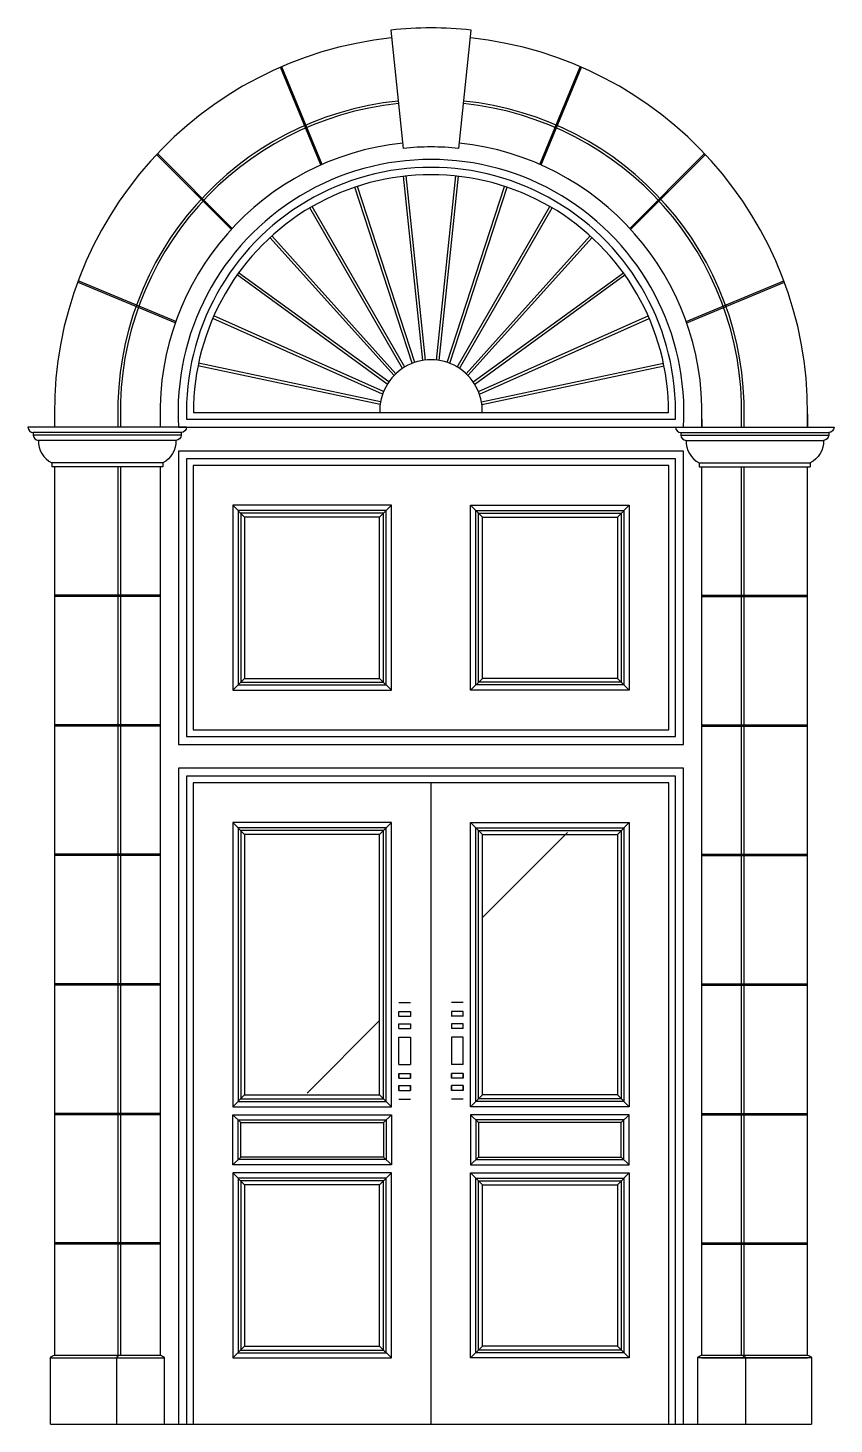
# Model space of a CAD drawing. Header units: metres. Extents: x -8809 to -6369, y 15 to 4239.
import ezdxf

# ---------------------------------------------------------------- set-up
doc = ezdxf.new("R2010")
doc.units = ezdxf.units.M
for name, color, linetype in [('2', 2, 'Continuous'), ('3', 3, 'Continuous'), ('7', 7, 'Continuous'), ('BH', 3, 'Continuous')]:
    doc.layers.add(name, color=color, linetype=linetype)

msp = doc.modelspace()

# ---------------------------------------------------------------- hatches: boundary and pattern name
at = {"layer": '3'}
h = msp.add_hatch(dxfattribs=at)
h.set_pattern_fill('ANSI31', scale=500)
h.paths.add_polyline_path([(-7744.68, 1804.48), (-8152.68, 1804.48), (-8152.68, 1016.48), (-7744.68, 1016.48)])
h.paths.add_polyline_path([(-7744.68, 744.48), (-8152.68, 744.48), (-8152.68, 256.48), (-7744.68, 256.48)])
h = msp.add_hatch(dxfattribs=at)
h.set_pattern_fill('ANSI31', scale=500)
h.paths.add_polyline_path([(-7432.68, 1804.48), (-7024.68, 1804.48), (-7024.68, 1016.48), (-7432.68, 1016.48)])
h.paths.add_polyline_path([(-7432.68, 744.48), (-7024.68, 744.48), (-7024.68, 256.48), (-7432.68, 256.48)])
at = {"layer": 'BH'}
h = msp.add_hatch(dxfattribs=at)
h.set_pattern_fill('ANSI31', scale=500)
h.paths.add_polyline_path([(-7744.68, 2764.98), (-8152.68, 2764.98), (-8152.68, 2276.98), (-7744.68, 2276.98)])
h.paths.add_polyline_path([(-7024.68, 2764.98), (-7432.68, 2764.98), (-7432.68, 2276.98), (-7024.68, 2276.98)])

# ---------------------------------------------------------------- linework, layer by layer
at = {"layer": '2'}
msp.add_line((-8740.68, 15.03), (-6436.68, 15.03), dxfattribs=at)
at = {"layer": '3'}
for p, q in [((-7921.67, 3824.5), (-8044.14, 4120.17)), ((-7917.97, 3826.03), (-8040.44, 4121.7)), ((-7259.38, 3826.03), (-7136.91, 4121.7)), ((-7255.68, 3824.5), (-7133.21, 4120.17)), ((-8192.97, 3629.67), (-8419.31, 3856.01)), ((-8190.14, 3632.5), (-8416.48, 3858.84)), ((-6987.21, 3632.5), (-6760.87, 3858.84)), ((-6984.38, 3629.67), (-6758.04, 3856.01)), ((-7638.04, 3226.97), (-7811.16, 3759.76)), ((-7613.35, 3233.3), (-7671.89, 3790.25)), ((-7605.4, 3234.13), (-7663.94, 3791.09)), ((-7571.95, 3234.13), (-7513.42, 3791.09)), ((-7564.02, 3233.06), (-7505.46, 3790.25)), ((-7539.31, 3226.97), (-7366.2, 3759.76)), ((-7645.65, 3224.5), (-7818.76, 3757.28)), ((-7531.7, 3224.5), (-7358.59, 3757.28)), ((-7675.27, 3209.03), (-7955.55, 3694.47)), ((-7668.35, 3213.03), (-7948.62, 3698.47)), ((-7509.01, 3213.03), (-7228.73, 3698.47)), ((-7502.24, 3208.74), (-7221.8, 3694.47)), ((-7700.59, 3187.37), (-8076.25, 3604.58)), ((-7694.89, 3193), (-8070.3, 3609.94)), ((-7482.46, 3193), (-7107.05, 3609.94)), ((-7476.76, 3187.37), (-7101.1, 3604.58)), ((-8362.56, 3347.26), (-8658.32, 3469.77)), ((-8361.03, 3350.95), (-8656.79, 3473.46)), ((-7720.85, 3161.18), (-8175.59, 3491.56)), ((-7716.48, 3167.89), (-8170.88, 3498.03)), ((-7460.87, 3167.89), (-7006.47, 3498.03)), ((-7456.5, 3161.18), (-7001.76, 3491.56)), ((-6816.32, 3350.95), (-6520.56, 3473.46)), ((-6814.79, 3347.26), (-6519.03, 3469.77)), ((-7735.05, 3131.45), (-8249.22, 3360.37)), ((-7732.19, 3138.93), (-8245.97, 3367.68)), ((-7445.16, 3138.93), (-6931.38, 3367.68)), ((-7442.3, 3131.45), (-6928.18, 3360.35)), ((-7742.62, 3099.58), (-8293.95, 3216.77)), ((-7741.4, 3107.5), (-8292.28, 3224.59)), ((-7435.95, 3107.5), (-6885.07, 3224.59)), ((-7434.73, 3099.58), (-6883.4, 3216.77)), ((-8307.83, 3075.03), (-6869.53, 3075.03)), ((-8344.68, 3015.03), (-8792.68, 3015.03)), ((-8344.68, 3007.03), (-8792.68, 3007.03)), ((-6832.68, 3015.03), (-6384.68, 3015.03)), ((-6832.68, 3007.03), (-6384.68, 3007.03)), ((-8360.68, 2991.03), (-8776.68, 2991.03)), ((-6816.68, 2991.03), (-6400.68, 2991.03)), ((-8400.68, 2923.03), (-8736.68, 2923.03)), ((-6776.68, 2923.03), (-6440.68, 2923.03)), ((-8152.68, 2759.21), (-8188.68, 2795.21)), ((-7744.68, 2759.21), (-7708.68, 2795.21)), ((-7432.68, 2759.21), (-7468.68, 2795.21)), ((-7024.68, 2759.21), (-6988.68, 2795.21)), ((-8408.68, 2523.03), (-8728.68, 2523.03)), ((-8408.68, 2519.03), (-8728.68, 2519.03)), ((-6768.68, 2523.03), (-6448.68, 2523.03)), ((-6768.68, 2519.03), (-6448.68, 2519.03)), ((-8152.68, 2271.21), (-8188.68, 2235.21)), ((-7744.68, 2271.21), (-7708.68, 2235.21)), ((-7432.68, 2271.21), (-7468.68, 2235.21)), ((-7024.68, 2271.21), (-6988.68, 2235.21)), ((-8408.68, 2131.03), (-8728.68, 2131.03)), ((-8408.68, 2127.03), (-8728.68, 2127.03)), ((-6768.68, 2131.03), (-6448.68, 2131.03)), ((-6768.68, 2127.03), (-6448.68, 2127.03)), ((-8152.68, 1798.89), (-8188.68, 1835.03)), ((-7744.68, 1798.89), (-7708.68, 1835.03)), ((-7432.68, 1798.89), (-7468.68, 1835.03)), ((-7024.68, 1798.89), (-6988.68, 1835.03)), ((-8408.68, 1739.03), (-8728.68, 1739.03)), ((-8408.68, 1735.03), (-8728.68, 1735.03)), ((-6768.68, 1739.03), (-6448.68, 1739.03)), ((-6768.68, 1735.03), (-6448.68, 1735.03)), ((-8408.68, 1347.03), (-8728.68, 1347.03)), ((-8408.68, 1343.03), (-8728.68, 1343.03)), ((-6768.68, 1347.03), (-6448.68, 1347.03)), ((-6768.68, 1343.03), (-6448.68, 1343.03)), ((-8152.68, 1011.03), (-8188.68, 975.03)), ((-7744.68, 1011.03), (-7708.68, 975.03)), ((-7432.68, 1011.03), (-7468.68, 975.03)), ((-7024.68, 1011.03), (-6988.68, 975.03)), ((-8408.68, 955.03), (-8728.68, 955.03)), ((-8408.68, 951.03), (-8728.68, 951.03)), ((-8164.68, 927.03), (-8188.68, 951.03)), ((-7732.68, 927.03), (-7708.68, 951.03)), ((-7444.68, 927.03), (-7468.68, 951.03)), ((-7012.68, 927.03), (-6988.68, 951.03)), ((-6768.68, 955.03), (-6448.68, 955.03)), ((-6768.68, 951.03), (-6448.68, 951.03)), ((-8164.68, 823.03), (-8188.68, 799.03)), ((-7732.68, 823.03), (-7708.68, 799.03)), ((-7444.68, 823.03), (-7468.68, 799.03)), ((-7012.68, 823.03), (-6988.68, 799.03)), ((-8152.68, 739.03), (-8188.68, 775.03)), ((-7744.68, 739.03), (-7708.68, 775.03)), ((-7432.68, 739.03), (-7468.68, 775.03)), ((-7024.68, 739.03), (-6988.68, 775.03)), ((-8408.68, 563.03), (-8728.68, 563.03)), ((-8408.68, 559.03), (-8728.68, 559.03)), ((-6768.68, 563.03), (-6448.68, 563.03)), ((-6768.68, 559.03), (-6448.68, 559.03)), ((-8152.68, 251.03), (-8188.68, 215.03)), ((-7744.68, 251.03), (-7708.68, 215.03)), ((-7432.68, 251.03), (-7468.68, 215.03)), ((-7024.68, 251.03), (-6988.68, 215.03))]:
    msp.add_line(p, q, dxfattribs=at)
for points in [[(-7687.77, 4017.84, 0.39), (-8536.68, 3061.07), (-8536.68, 3031.03)], [(-6640.68, 3031.03), (-6640.68, 3061.07, 0.39), (-7489.58, 4017.84, 0.39)]]:
    msp.add_lwpolyline(points, format="xyb", dxfattribs=at)
msp.add_lwpolyline([(-8328.68, 3055.03), (-6848.68, 3055.03, 1.03)], format="xyb", close=True, dxfattribs=at)
for points in [[(-8328.68, 2095.03), (-6848.68, 2095.03), (-6848.68, 2935.03), (-8328.68, 2935.03)], [(-8188.68, 2235.21), (-7708.68, 2235.21), (-7708.68, 2795.21), (-8188.68, 2795.21)], [(-6988.68, 2235.21), (-7468.68, 2235.21), (-7468.68, 2795.21), (-6988.68, 2795.21)], [(-8172.68, 2251.21), (-7724.68, 2251.21), (-7724.68, 2779.21), (-8172.68, 2779.21)], [(-8164.68, 2259.21), (-7732.68, 2259.21), (-7732.68, 2771.21), (-8164.68, 2771.21)], [(-8152.68, 2271.21), (-7744.68, 2271.21), (-7744.68, 2759.21), (-8152.68, 2759.21)], [(-7004.68, 2251.21), (-7452.68, 2251.21), (-7452.68, 2779.21), (-7004.68, 2779.21)], [(-7012.68, 2259.21), (-7444.68, 2259.21), (-7444.68, 2771.21), (-7012.68, 2771.21)], [(-7024.68, 2271.21), (-7432.68, 2271.21), (-7432.68, 2759.21), (-7024.68, 2759.21)], [(-7708.68, 975.03), (-7708.68, 1835.03), (-8188.68, 1835.03), (-8188.68, 975.03)], [(-7724.68, 991.03), (-7724.68, 1819.03), (-8172.68, 1819.03), (-8172.68, 991.03)], [(-7468.68, 975.03), (-7468.68, 1835.03), (-6988.68, 1835.03), (-6988.68, 975.03)], [(-7452.68, 991.03), (-7452.68, 1819.03), (-7004.68, 1819.03), (-7004.68, 991.03)], [(-7732.68, 999.03), (-7732.68, 1811.03), (-8164.68, 1811.03), (-8164.68, 999.03)], [(-7744.68, 1011.03), (-7744.68, 1799.03), (-8152.68, 1799.03), (-8152.68, 1011.03)], [(-7444.68, 999.03), (-7444.68, 1811.03), (-7012.68, 1811.03), (-7012.68, 999.03)], [(-7432.68, 1011.03), (-7432.68, 1799.03), (-7024.68, 1799.03), (-7024.68, 1011.03)], [(-8188.68, 951.03), (-7708.68, 951.03), (-7708.68, 799.03), (-8188.68, 799.03)], [(-8172.68, 935.03), (-7724.68, 935.03), (-7724.68, 815.03), (-8172.68, 815.03)], [(-6988.68, 951.03), (-7468.68, 951.03), (-7468.68, 799.03), (-6988.68, 799.03)], [(-7004.68, 935.03), (-7452.68, 935.03), (-7452.68, 815.03), (-7004.68, 815.03)], [(-8164.68, 927.03), (-7732.68, 927.03), (-7732.68, 823.03), (-8164.68, 823.03)], [(-7012.68, 927.03), (-7444.68, 927.03), (-7444.68, 823.03), (-7012.68, 823.03)], [(-8188.68, 215.03), (-7708.68, 215.03), (-7708.68, 775.03), (-8188.68, 775.03)], [(-6988.68, 215.03), (-7468.68, 215.03), (-7468.68, 775.03), (-6988.68, 775.03)], [(-8172.68, 231.03), (-7724.68, 231.03), (-7724.68, 759.03), (-8172.68, 759.03)], [(-8164.68, 239.03), (-7732.68, 239.03), (-7732.68, 751.03), (-8164.68, 751.03)], [(-8152.68, 251.03), (-7744.68, 251.03), (-7744.68, 739.03), (-8152.68, 739.03)], [(-7004.68, 231.03), (-7452.68, 231.03), (-7452.68, 759.03), (-7004.68, 759.03)], [(-7012.68, 239.03), (-7444.68, 239.03), (-7444.68, 751.03), (-7012.68, 751.03)], [(-7024.68, 251.03), (-7432.68, 251.03), (-7432.68, 739.03), (-7024.68, 739.03)]]:
    msp.add_lwpolyline(points, close=True, dxfattribs=at)
for points in [[(-8536.68, 2911.03), (-8536.68, 223.03)], [(-6640.68, 223.03), (-6640.68, 2911.03)], [(-6848.68, 15.03), (-6848.68, 1975.03), (-8328.68, 1975.03), (-8328.68, 15.03)]]:
    msp.add_lwpolyline(points, dxfattribs=at)
msp.add_arc((-7588.68, 3075.88), 719.15, 359.93, 180.07, dxfattribs=at)
at = {"layer": '7'}
for p, q in [((-7710.35, 4232.66), (-7672.72, 3874.63)), ((-7504.63, 3874.63), (-7467, 4232.66)), ((-8728.68, 3070.47), (-8728.68, 3031.03)), ((-8408.68, 3055.03), (-8408.68, 3031.03)), ((-6768.68, 3055.03), (-6768.68, 3031.03)), ((-6768.68, 3031.03), (-6768.68, 3055.03)), ((-6448.68, 3070.47), (-6448.68, 3031.03)), ((-6448.68, 3031.03), (-6448.68, 3070.47)), ((-8328.68, 3031.03), (-8808.68, 3031.03)), ((-6848.68, 3031.03), (-6368.68, 3031.03)), ((-8736.68, 2923.03), (-8736.68, 2911.03)), ((-8400.68, 2923.03), (-8400.68, 2911.03)), ((-8400.68, 2923.03), (-8400.68, 2911.03)), ((-6776.68, 2923.03), (-6776.68, 2911.03)), ((-6776.68, 2923.03), (-6776.68, 2911.03)), ((-6440.68, 2923.03), (-6440.68, 2911.03)), ((-8400.68, 2911.03), (-8736.68, 2911.03)), ((-8728.68, 2911.03), (-8728.68, 223.03)), ((-8408.68, 2911.03), (-8408.68, 223.03)), ((-6776.68, 2911.03), (-6440.68, 2911.03)), ((-6768.68, 223.03), (-6768.68, 2911.03)), ((-6448.68, 223.03), (-6448.68, 2911.03)), ((-8308.68, 1955.03), (-8308.68, 15.03)), ((-6868.68, 1955.03), (-8308.68, 1955.03)), ((-7588.68, 15.03), (-7588.68, 1955.03)), ((-6868.68, 15.03), (-6868.68, 1955.03)), ((-7685.9, 1290.22), (-7650.8, 1290.22)), ((-7650.83, 1290.22), (-7650.8, 1290.22)), ((-7526.52, 1290.22), (-7526.55, 1290.22)), ((-7491.46, 1290.22), (-7526.55, 1290.22)), ((-7686.11, 1248.74), (-7650.58, 1248.74)), ((-7685.9, 1263.66), (-7650.8, 1263.66)), ((-7685.87, 1248.56), (-7685.87, 1263.66)), ((-7685.87, 1212.19), (-7685.87, 1226.27)), ((-7685.87, 1226.27), (-7650.83, 1226.27)), ((-7650.83, 1263.66), (-7650.8, 1263.66)), ((-7650.83, 1263.66), (-7650.83, 1248.56)), ((-7650.83, 1226.27), (-7650.83, 1212.19)), ((-7491.24, 1248.74), (-7526.77, 1248.74)), ((-7526.52, 1263.66), (-7526.55, 1263.66)), ((-7491.46, 1263.66), (-7526.55, 1263.66)), ((-7526.52, 1263.66), (-7526.52, 1248.56)), ((-7526.52, 1226.27), (-7526.52, 1212.19)), ((-7491.49, 1226.27), (-7526.52, 1226.27)), ((-7491.49, 1248.56), (-7491.49, 1263.66)), ((-7491.49, 1212.19), (-7491.49, 1226.27)), ((-7685.9, 1212.19), (-7650.8, 1212.19)), ((-7685.9, 1185.63), (-7650.8, 1185.63)), ((-7685.87, 1102.47), (-7685.87, 1185.63)), ((-7650.83, 1212.19), (-7650.8, 1212.19)), ((-7650.83, 1185.63), (-7650.83, 1102.47)), ((-7650.83, 1185.63), (-7650.8, 1185.63)), ((-7526.52, 1212.19), (-7526.55, 1212.19)), ((-7491.46, 1212.19), (-7526.55, 1212.19)), ((-7526.52, 1185.63), (-7526.55, 1185.63)), ((-7491.46, 1185.63), (-7526.55, 1185.63)), ((-7526.52, 1185.63), (-7526.52, 1102.47)), ((-7491.49, 1102.47), (-7491.49, 1185.63)), ((-7685.9, 1102.47), (-7650.8, 1102.47)), ((-7650.83, 1102.47), (-7650.8, 1102.47)), ((-7526.52, 1102.47), (-7526.55, 1102.47)), ((-7491.46, 1102.47), (-7526.55, 1102.47)), ((-7685.9, 1075.91), (-7650.8, 1075.91)), ((-7685.87, 1075.91), (-7685.87, 1061.83)), ((-7685.87, 1061.83), (-7685.87, 1075.91)), ((-7685.87, 1061.83), (-7650.83, 1061.83)), ((-7650.83, 1075.91), (-7650.8, 1075.91)), ((-7650.83, 1061.83), (-7650.83, 1075.91)), ((-7650.83, 1075.91), (-7650.83, 1061.83)), ((-7526.52, 1075.91), (-7526.55, 1075.91)), ((-7491.46, 1075.91), (-7526.55, 1075.91)), ((-7526.52, 1061.83), (-7526.52, 1075.91)), ((-7526.52, 1075.91), (-7526.52, 1061.83)), ((-7491.49, 1061.83), (-7526.52, 1061.83)), ((-7491.49, 1075.91), (-7491.49, 1061.83)), ((-7491.49, 1061.83), (-7491.49, 1075.91)), ((-7686.11, 1039.36), (-7650.58, 1039.36)), ((-7685.9, 1024.44), (-7650.8, 1024.44)), ((-7685.87, 1039.54), (-7685.87, 1024.44)), ((-7685.87, 1024.44), (-7685.87, 1039.54)), ((-7650.83, 1024.44), (-7650.83, 1039.54)), ((-7650.83, 1039.54), (-7650.83, 1024.44)), ((-7650.83, 1024.44), (-7650.8, 1024.44)), ((-7491.24, 1039.36), (-7526.77, 1039.36)), ((-7526.52, 1024.44), (-7526.55, 1024.44)), ((-7491.46, 1024.44), (-7526.55, 1024.44)), ((-7526.52, 1024.44), (-7526.52, 1039.54)), ((-7526.52, 1039.54), (-7526.52, 1024.44)), ((-7491.49, 1039.54), (-7491.49, 1024.44)), ((-7491.49, 1024.44), (-7491.49, 1039.54)), ((-7685.9, 997.88), (-7650.8, 997.88)), ((-7650.83, 997.88), (-7650.8, 997.88)), ((-7526.52, 997.88), (-7526.55, 997.88)), ((-7491.46, 997.88), (-7526.55, 997.88)), ((-8740.68, 215.03), (-8396.68, 215.03)), ((-6436.68, 215.03), (-6780.68, 215.03)), ((-6768.68, 215.03), (-6448.68, 215.03))]:
    msp.add_line(p, q, dxfattribs=at)
for points in [[(-7686.93, 4009.89, 0.39), (-8528.68, 3061.13), (-8528.68, 3031.03)], [(-6648.68, 3031.03), (-6648.68, 3061.13, 0.39), (-7490.42, 4009.89)], [(-8352.94, 3031.03), (-6824.41, 3031.03, 1.06), (-8352.94, 3031.03, 1)], [(-8808.68, 3031.03, 0.39), (-8792.68, 3015.03), (-8792.68, 3007.03, 0.39), (-8776.68, 2991.03, 0.29), (-8736.68, 2923.03)], [(-8328.68, 3031.03, -0.39), (-8344.68, 3015.03), (-8344.68, 3007.03, -0.39), (-8360.68, 2991.03, -0.29), (-8400.68, 2923.03)], [(-6848.68, 3031.03, 0.39), (-6832.68, 3015.03), (-6832.68, 3007.03, 0.39), (-6816.68, 2991.03, 0.29), (-6776.68, 2923.03)], [(-6368.68, 3031.03, -0.39), (-6384.68, 3015.03), (-6384.68, 3007.03, -0.39), (-6400.68, 2991.03, -0.29), (-6440.68, 2923.03)], [(-8740.68, 15.03), (-8740.68, 215.03, -0.27), (-8728.68, 223.03), (-8408.68, 223.03, -0.27), (-8396.68, 215.03), (-8396.68, 15.03)], [(-8528.68, 223.03, 0.27), (-8540.68, 215.03), (-8540.68, 15.03)], [(-6780.68, 15.03), (-6780.68, 215.03, -0.27), (-6768.68, 223.03), (-6448.68, 223.03, -0.27), (-6436.68, 215.03), (-6436.68, 15.03)], [(-6648.68, 223.03, -0.27), (-6636.68, 215.03), (-6636.68, 15.03)]]:
    msp.add_lwpolyline(points, format="xyb", dxfattribs=at)
for points in [[(-8352.68, 2071.03), (-6824.68, 2071.03), (-6824.68, 2959.03), (-8352.68, 2959.03)], [(-8308.68, 2115.03), (-6868.68, 2115.03), (-6868.68, 2915.03), (-8308.68, 2915.03)]]:
    msp.add_lwpolyline(points, close=True, dxfattribs=at)
for points in [[(-8528.68, 2911.03), (-8528.68, 223.03)], [(-6648.68, 223.03), (-6648.68, 2911.03)], [(-6824.68, 15.03), (-6824.68, 1999.03), (-8352.68, 1999.03), (-8352.68, 15.03)]]:
    msp.add_lwpolyline(points, dxfattribs=at)
for centre, radius, start, end in [((-7588.68, 3075.03), 1164.01, 84, 96), ((-7588.68, 3075.03), 1140.01, 96, 180.23), ((-7588.68, 3075.03), 1140.01, 359.77, 84), ((-7588.68, 3074.8), 820.24, 96, 181.38), ((-7588.68, 3074.8), 820.24, 358.62, 84), ((-7588.68, 3074.8), 804.24, 84, 96), ((-7588.68, 3079.83), 155.21, 358.23, 181.77)]:
    msp.add_arc(centre, radius, start, end, dxfattribs=at)

doc.saveas('drawing.dxf')
